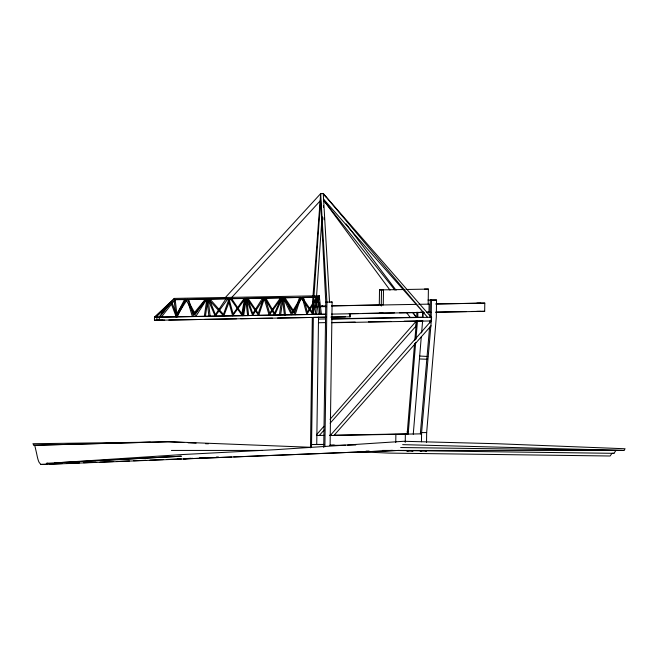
<?xml version="1.0" encoding="UTF-8"?>
<svg xmlns="http://www.w3.org/2000/svg" width="658" height="658" viewBox="0 0 658 658"><rect width="100%" height="100%" fill="white"/><g stroke="black" fill="none" stroke-linecap="round" stroke-linejoin="round"><path stroke-width="0.99" d="M174.354 298.411L159.335 317.23L159.285 320.298L154.441 320.298L154.482 317.23L174.354 298.411L319.22 295.779L321.384 314.285M156.867 320.298L156.908 317.23M310.486 447.827L312.32 317.51M312.369 314.434L312.542 302.121L320.668 193.633L323.259 193.584L431.22 317.263M311.505 447.473L313.34 317.362M231.83 297.367L320.569 200.468L313.553 302.121L313.381 314.285L315.75 314.285M323.769 444.528L311.547 444.528L316.737 444.43L318.53 317.123M318.957 314.285L319.122 302.721M319.179 298.757L319.22 295.779L316.531 314.285L325.611 314.285M321.606 306.603L321.614 305.978L325.718 305.904M322.543 306.603L322.552 305.978L321.614 305.978M323.728 447.473L325.784 302.121L320.569 200.468M324.896 446.798L326.936 302.121L320.668 193.633L225.398 297.482M330.974 302.03L332.125 302.03L330.102 445.45L345.491 445.17M349.826 313.759L349.776 316.827L350.204 316.827L350.081 313.759M403.897 289.528L379.51 289.898L379.296 304.95L331.673 305.814M381.262 306.077L381.492 289.898M383.269 304.95L383.482 289.898L379.51 289.898M395.762 442.48L395.877 434.313M405.238 442.308L405.353 434.14M414.581 343.336L407.17 433.844L408.19 433.844L415.683 342.3M413.265 434.222L421.268 336.945M416.761 317.271L416.835 312.229M417.846 312.229L417.781 317.271L416.456 317.271L412.632 312.451M429.616 327.042L420.429 432.651L420.413 433.844L421.572 433.844L330.242 435.506L431.163 320.948L431.459 300.13L430.299 300.13L430.061 317.263M422.732 312.295L422.666 317.181L331.747 318.817M422.921 317.172L422.995 312.295M421.457 441.798L421.589 432.651L431.623 317.263L331.755 319.056M424.418 289.084L428.391 289.084L428.177 304.128L429.106 304.128L428.991 312.344L426.935 312.377M426.532 442.324L426.664 432.561L436.303 317.172L436.542 300.04L427.98 300.04M435.695 312.221L484.675 311.324L484.79 303.116L436.098 303.914M316.153 302.071L316.358 299.028M316.572 295.977L322.042 216.688M415.938 339.248L417.468 320.956L416.399 320.956L416.029 326.064L330.143 423.209M414.836 340.293L416.432 321.178M421.605 332.923L422.617 320.865M429.97 322.979L430.143 320.948M204.342 316.325L206.834 299.16L228.976 298.757L233.121 313.915L244.184 298.477M205.411 316.309L207.903 299.143L215.191 316.128L227.964 298.773L232.628 315.815L245.385 298.461L229.987 298.74M242.892 315.626L245.245 299.464M279.42 314.96L281.912 297.794L265.289 298.09L269.665 313.216L280.555 297.819M280.612 314.935L282.956 298.781M315.124 314.31L317.617 297.145L319.031 297.112M243.682 315.61L246.059 299.456M244.669 298.345L241.799 313.8L231.567 298.567M316.934 297.145L312.46 312.435L302.162 297.391M161.235 317.197L175.176 299.505L318.151 297.12L312.895 314.442L300.829 297.408L295.179 314.763L283.499 297.704L285.49 314.935M299.48 297.432L294.743 312.575L284.824 297.679M263.619 298.033L258.249 313.479L247.959 298.296M229.132 298.609L223.449 314.409L209.812 298.929M281.377 297.737L274.567 313.257L265.75 298M176.887 314.294L184.651 299.349M176.928 313.652L183.656 302.861M184.684 301.208L185.721 299.546M301.726 298.288L291.469 314.738L283.104 297.77L300.928 297.441L291.626 312.797L284.618 297.745M317.074 298.008L306.825 314.466L302.261 297.424L316.506 297.161L307.319 312.311L303.502 297.4M177.849 314.236L186.708 300.385M205.502 299.003L195.426 314.269L187.308 299.308M225.998 298.814L215.413 314.664L209.614 300.032M358.289 451.725L388.845 453.099L610.122 456.002L611.965 453.329L613.955 453.329L615.954 450.434M150.345 442.184L32.9 443.722L33.961 445.26L34.734 445.26L36.733 453.954A3236.768 47.261 -90 0 0 39.941 463.281L40.722 464.416L45.937 464.416L46.718 463.281L181.378 456.224L54.63 462.928L182.537 454.546L275.908 449.661L403.823 441.288L497.185 443.731L625.1 448.756L623.94 450.434L398.666 450.434L233.73 456.907M281.912 297.794L269.138 315.149L264.064 298.115L252.631 315.445L246.569 299.39M159.047 317.23L171.944 301.06L154.778 317.23M203.059 303.692L192.358 316.547L188.394 303.297M204.317 302.186L206.834 299.16M316.523 434.741L323.942 426.285M330.02 419.36L416.399 320.956M319.319 435.448L324.057 430.093M333.943 435.44L431.097 325.784M155.888 317.205L171.055 303.05M178.458 458.963L167.222 459.44M183.582 458.692L190.754 458.313M199.974 457.82L203.051 457.664M180.457 458.963L177.38 459.12L181.476 458.963M183.533 458.799L192.753 458.313M199.925 457.935L205.049 457.664M216.317 457.063L218.374 456.956M45.937 464.416L398.666 450.434M40.722 464.416L46.841 464.17M49.901 464.055L62.148 463.569M67.248 463.372L79.486 462.887M83.566 462.73L95.813 462.245M99.893 462.089L113.151 461.571M117.239 461.406L129.478 460.929M133.558 460.765L145.796 460.287M149.884 460.123L163.143 459.605M183.533 458.881L231.682 456.989M33.961 445.26L167.56 441.74L183.771 442.497M34.734 445.26L169.402 441.74L310.773 447.292M366.029 451.133L369.105 451.051M382.43 450.697L392.678 450.434L382.43 450.434M405.937 289.487L428.391 289.084M174.6 299.744L184.709 299.563M187.259 299.513L205.493 299.184L192.884 314.483L188.723 299.489M246.215 298.444L262.558 298.148L252.771 313.669L247.531 298.419M314.425 302.104L317.88 302.047M430.299 300.13L436.542 300.04M332.125 302.03L325.784 302.121M380.316 304.925L382.356 304.893M331.558 305.904L416.785 304.358M418.842 304.317L429.106 304.128M435.81 304.004L484.79 303.116M316.95 306.628L313.496 306.694L316.811 306.694M316.983 314.285L154.482 317.23L325.71 314.203M349.217 313.685L358.133 313.545M362.566 313.447L394.413 312.879M399.488 312.789L423.867 312.344M426.927 312.27L430.883 312.221M435.983 312.122L466.563 311.571M471.654 311.481L484.675 311.324M331.443 314.113L423.859 312.435M154.441 320.298L164.706 320.109M168.81 320.035L200.624 319.459M204.737 319.385L236.551 318.801M240.655 318.727L272.478 318.151M277.61 318.053L309.433 317.477M313.537 317.403L325.85 317.181M330.982 317.082L345.351 316.827M154.885 320.298L326.286 317.181M331.295 317.156L350.204 316.827M318.505 319.072L325.644 318.941M318.456 322.757L325.603 322.609M331.714 322.519L355.18 322.091M368.447 321.852L390.893 321.441M404.152 321.203L422.872 320.857M331.698 322.741L431.163 320.948L430.011 320.948M426.664 432.561L420.429 432.651M316.712 435.489L324.427 435.349M329.535 435.259L331.583 435.218M334.305 435.193L408.19 433.844M330.061 445.211L334.165 445.137M329.971 445.433L335.103 445.343M347.547 445.137L355.756 444.981M423.949 312.328L420.223 312.344L423.152 312.344M427.708 312.32L430.538 312.311L427.601 312.295M312.542 302.121L313.553 302.121M476.869 303.174L480.85 303.174M317.633 306.694L326.516 306.603M476.754 311.382L480.735 311.382M428.991 312.344L430.941 312.344M379.181 313.159L383.153 313.159M160.889 317.164L162.888 317.164M158.866 320.224L162.847 320.224M407.203 431.738L408.215 431.738M316.737 444.43L323.868 444.43M171.393 450.434L262.591 450.434M412.007 451.108L413.027 451.108L406.924 451.207L407.944 451.207M425.249 451.108L426.409 451.108L420.166 451.207L421.326 451.207M46.718 463.281L47.878 463.281M400.664 447.53L621.942 450.434M390.679 450.434L407.072 450.648M413.166 450.697L420.388 450.82M426.483 450.87L613.955 453.329M402.663 444.635L623.94 450.434M160.774 311.579L163.48 311.67M159.82 312.484L162.756 312.583M419.434 358.964L427.56 359.268M188.073 442.809L196.092 443.147M205.502 443.722L208.405 443.796M419.681 356.036L427.79 356.488M323.588 199.201L427.601 317.329L323.259 193.584L329.535 302.071M323.473 200.007L394.8 289.964M323.259 193.584L325.726 196.865M346.092 223.893L396.083 290.244M412.747 312.361L416.456 317.271M323.448 200.032L389.997 290.112M406.479 312.427L410.148 317.386M171.401 303.971L176.188 316.835M171.894 302.277L176.056 313.545M318.151 297.12L320.166 314.31M284.412 314.96L282.397 297.72L274.731 315.133L264.532 298.016L258.684 315.429L246.668 298.313L248.666 315.61M247.638 315.626L245.615 298.329L242.309 315.725L230.39 298.584L223.761 316.062L208.117 298.954L210.149 316.309M208.923 316.334L206.892 298.979L195.739 316.572L185.721 299.332L177.191 316.909L175.176 299.505M174.189 300.755L176.064 316.926M323.423 205.502L323.53 207.541M324.049 217.699L324.155 219.739"/></g></svg>
